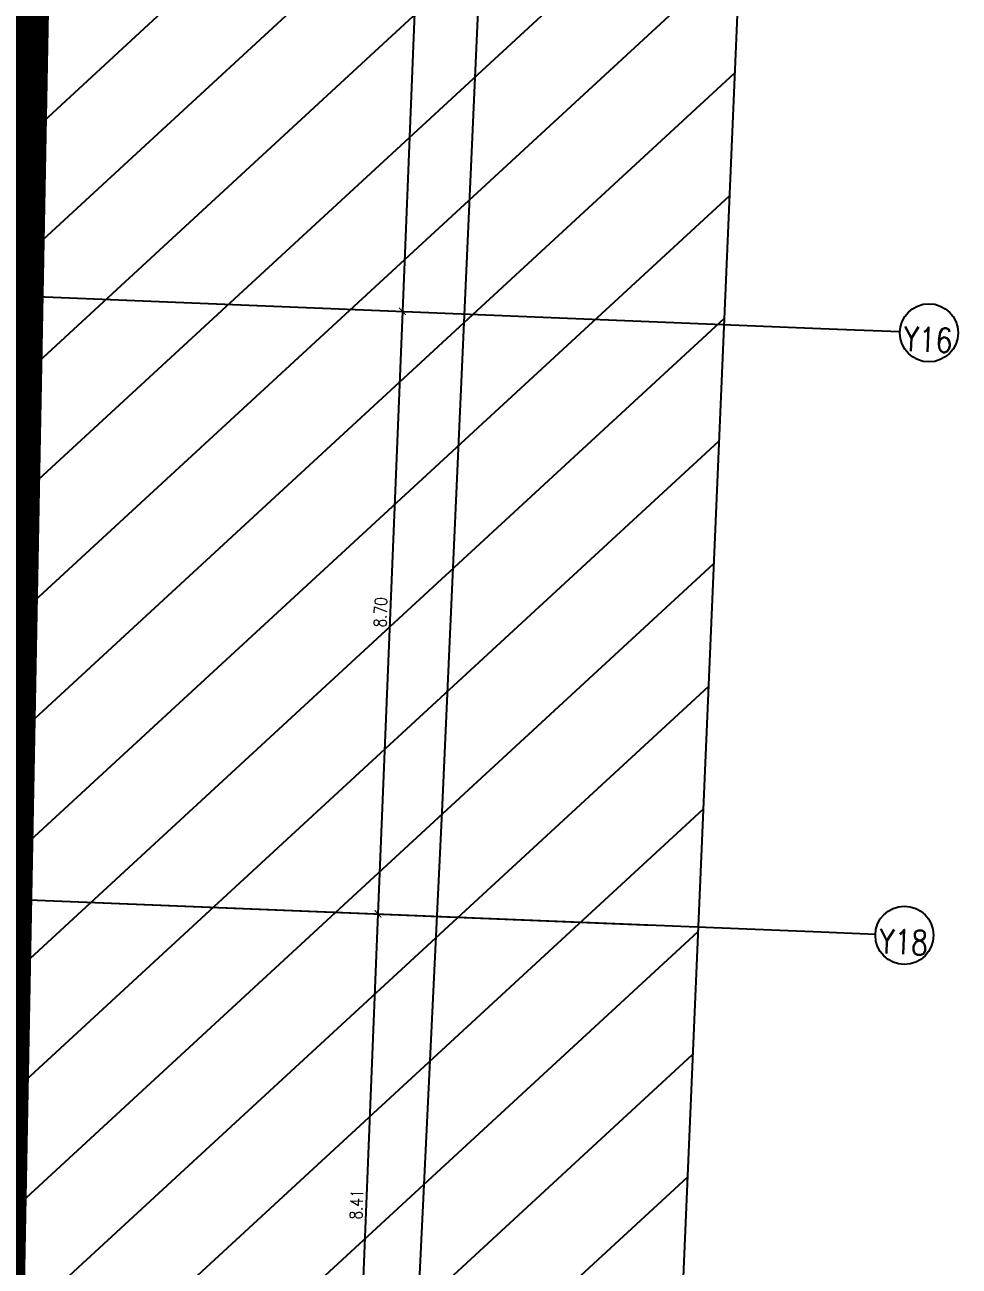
# Model space of a CAD drawing. Extents: x -678889171 to 586587, y -792238163 to 335485.
# Drawn here: x -678699832 to -678686348, y -792148351 to -792130438 of the extents above; entities that cross this region are included whole.
import ezdxf
from ezdxf.enums import TextEntityAlignment as Align

# ---------------------------------------------------------------- set-up
doc = ezdxf.new("R2010")
doc.units = 0
doc.header["$MEASUREMENT"] = 0
doc.layers.get('0').update_dxf_attribs({"color": 8})
for name, color, linetype in [('A-ANNO-LEGN', 252, 'Continuous'), ('A-FLOR-PATT', 252, 'Continuous'), ('A-SITE-PATT', 252, 'Continuous'), ('A-WALL', 252, 'Continuous'), ('XR-Axis$0$A-GRID-LINE-OUT', 252, 'Continuous')]:
    doc.layers.add(name, color=color, linetype=linetype)
doc.layers.add('BASEMENT3 LAYOUT$0$A-TABL-TEXT', color=252, linetype='Continuous', lineweight=30)
doc.styles.add('Ground floor Towers$0$$Bas01-Rname$0$EN-SC', font='swissc.ttf')
doc.styles.add('Ground floor Towers$0$$Bas01-Rname$0$EN-SCL', font='swisscl.ttf')
doc.styles.add('Ground floor Towers$0$04-Ground Floor$0$V2-lower ground$0$LEVEL  FOR LICENSE LOWER GR$0$$LG- LEVEL$0$AR-SR', font='sarb.shx')
doc.styles.add('XR-Axis$0$MEDAD-E-TEXT', font='romans.shx', dxfattribs={"width": 0.8, "height": 1.8})
doc.styles.add('XR-Axis$0$MOD-E-TEXT', font='romans.shx', dxfattribs={"width": 0.8, "height": 1.8})

# ---------------------------------------------------------------- blocks, each defined once
blk = doc.blocks.new('A$C61C61320')
at = {"layer": 'BASEMENT3 LAYOUT$0$A-TABL-TEXT', "const_width": 500}
blk.add_lwpolyline([(-88972.05171104963, 22775.97554144054), (13087.40149203665, 22211.71815820993), (12977.94017466274, -133203.5437077869), (15397.77637988678, -244279.008176838), (7656.957292334409, -250604.5168011433), (-62676.49176812707, -239864.7054035134), (-80695.52998699364, -235653.5139011407), (-118847.6494075342, -234162.0357504327), (-129624.8318891085, -222084.4801378573), (-129624.8318891085, -153058.7582305309), (-104567.4960696057, -152628.6520064768), (-88972.05156734609, -151257.049707202)], close=True, dxfattribs=at)
blk = doc.blocks.new('2')
at = {"layer": 'BASEMENT3 LAYOUT$0$A-TABL-TEXT', "const_width": 500}
blk.add_lwpolyline([(28948.80459054373, 254973.3362460719), (131008.25779363, 254409.0788628413), (130898.7964762561, 98993.81699684449), (133318.6326814801, -12081.64747220662), (125577.8135939278, -18407.15609651199), (55244.36453346629, -7667.34469888208), (37225.32631459972, -3456.153196509345), (-926.7931059408002, -1964.675045801327), (-11703.97558751516, 10112.88056677405), (-11703.97558751516, 79138.60247410042), (13353.36023198767, 79568.70869815454), (28948.80473424727, 80940.3109974293)], close=True, dxfattribs=at)
blk = doc.blocks.new('XR-Axis$0$_ArchTick')
at = {"const_width": 0.15}
blk.add_lwpolyline([(-0.5, -0.5), (0.5, 0.5)], dxfattribs=at)
blk = doc.blocks.new('*U162')
blk.add_circle((0, 0), 4.2)
at = {"layer": 'XR-Axis$0$A-GRID-LINE-OUT'}
blk.add_line((-13.2, 1.178600395015101e-13), (-4.2, 3.802696312556877e-14), dxfattribs=at)
at = {"style": 'XR-Axis$0$MEDAD-E-TEXT', "width": 0.8, "flags": 4}
for height, p in [(1.799999999999999, (-0.0692522248746208, 2.544295698152595)), (3.5, (-0.0692522248746208, -0.97607523254144))]:
    blk.add_attdef('00', text='', height=height, dxfattribs=at).set_placement(p, align=Align.MIDDLE_CENTER)
blk = doc.blocks.new('GR')
at = {"layer": 'A-FLOR-PATT'}
for p, q in [((107540.9612776826, 62655.00000000003), (107540.9612776826, 53955.00000000003)), ((108409.3327804258, 46863.19694321792), (108457.3619275942, 58949.96086914107)), ((-13480, 53955), (113465, 53955)), ((102140, 53955), (113465, 53955)), ((107540.9612776826, 53955.00000000003), (107540.9612776826, 45255.00000000001)), ((113465, 53955), (113825, 53955)), ((108308.4288985035, 33668.32595459113), (108409.3327804258, 46863.19694321792)), ((-6630, 45255), (113465, 45255)), ((81563.65961507708, 45253.74806565287), (111510.5844210479, 45253.74806565287)), ((102140, 45255), (113465, 45255)), ((107540.9612776826, 45255.00000000001), (107540.9612776826, 36850.00000000001)), ((113465, 45255), (113825, 45255))]:
    blk.add_line(p, q, dxfattribs=at)
for centre, radius, start, end in [((-55663.02808184421, -578856.4866396398), 623364.7764122983, 74.61102897088065, 88.715678869106), ((-55662.04957572921, -578844.685925062), 622702.9587305912, 74.61095202551606, 88.71574447441284)]:
    blk.add_arc(centre, radius, start, end, dxfattribs=at)
ref = blk.add_blockref('*U162', (115145, 53954.99999999996), dxfattribs=dict(at, xscale=100, yscale=100, zscale=100))
ref.add_attrib('00', 'Y16', dxfattribs={"layer": '0', "height": 353, "style": 'XR-Axis$0$MEDAD-E-TEXT', "width": 0.7999999999999999}).set_placement((115138.0747775125, 53857.39247674584), align=Align.MIDDLE_CENTER)
at = {"layer": 'A-FLOR-PATT', "xscale": 100, "yscale": 100, "zscale": 100}
for p, rotation in [((107540.9612776826, 53955.00000000003), 270), ((107540.9612776826, 53955.00000000003), 90), ((107540.9612776826, 45255.00000000001), 270), ((107540.9612776826, 45255.00000000001), 90)]:
    blk.add_blockref('XR-Axis$0$_ArchTick', p, dxfattribs=dict(at, rotation=rotation))
at = {"layer": 'A-FLOR-PATT'}
ref = blk.add_blockref('*U162', (115145, 45254.99999999996), dxfattribs=dict(at, xscale=100, yscale=100, zscale=100))
ref.add_attrib('00', 'Y18', dxfattribs={"layer": '0', "height": 353, "style": 'XR-Axis$0$MEDAD-E-TEXT', "width": 0.7999999999999999}).set_placement((115138.0747775125, 45157.39247674584), align=Align.MIDDLE_CENTER)
at = {"layer": 'A-FLOR-PATT', "char_height": 180, "attachment_point": 5, "rotation": 90, "style": 'XR-Axis$0$MOD-E-TEXT'}
for s, insert in [('\\A1;8.70', (107400.9612776826, 49604.99999999998)), ('\\A1;8.41', (107400.9612776826, 41052.49999999998))]:
    blk.add_mtext(s, dxfattribs=dict(at, insert=insert))
at = {"layer": 'A-FLOR-PATT', "style": 'Ground floor Towers$0$04-Ground Floor$0$V2-lower ground$0$LEVEL  FOR LICENSE LOWER GR$0$$LG- LEVEL$0$AR-SR', "flags": 12}
for tag, p in [('L', (30296.07288644527, 72859.53473235783)), ('P', (30237.50458115668, 72203.99769414036))]:
    blk.add_attdef(tag, text='', height=500, dxfattribs=at).set_placement(p, align=Align.RIGHT)
at = {"layer": 'A-FLOR-PATT'}
for tag, p, height, style in [('N', (85492.25876324323, 56633.4995742733), 250, 'Ground floor Towers$0$$Bas01-Rname$0$EN-SC'), ('N', (89389.48149106537, 56633.4995742733), 250, 'Ground floor Towers$0$$Bas01-Rname$0$EN-SC'), ('N', (94597.61363499537, 56633.4995742733), 250, 'Ground floor Towers$0$$Bas01-Rname$0$EN-SC'), ('AN', (85922.66280553787, 56313.08159666645), 200, 'Ground floor Towers$0$$Bas01-Rname$0$EN-SCL'), ('AN', (89819.88553336001, 56313.08159666645), 200, 'Ground floor Towers$0$$Bas01-Rname$0$EN-SCL'), ('AN', (95028.01767729002, 56313.08159666645), 200, 'Ground floor Towers$0$$Bas01-Rname$0$EN-SCL'), ('SN', (85299.47460008037, 56025.08594095582), 200, 'Ground floor Towers$0$$Bas01-Rname$0$EN-SCL'), ('F', (85927.04975899268, 56008.67972904726), 200, 'Ground floor Towers$0$$Bas01-Rname$0$EN-SCL'), ('SN', (89196.69732790251, 56025.08594095582), 200, 'Ground floor Towers$0$$Bas01-Rname$0$EN-SCL'), ('F', (89824.27248681482, 56008.67972904726), 200, 'Ground floor Towers$0$$Bas01-Rname$0$EN-SCL'), ('SN', (94404.82947183252, 56025.08594095582), 200, 'Ground floor Towers$0$$Bas01-Rname$0$EN-SCL'), ('F', (95032.40463074483, 56008.67972904726), 200, 'Ground floor Towers$0$$Bas01-Rname$0$EN-SCL')]:
    blk.add_attdef(tag, p, '', height=height, dxfattribs=dict(at, style=style))
at = {"layer": 'A-FLOR-PATT', "style": 'Ground floor Towers$0$$Bas01-Rname$0$EN-SCL', "width": 0.8}
for p in [(85305.16036184286, 56295.1433535593), (89202.383089665, 56295.1433535593), (94410.51523359501, 56295.1433535593)]:
    blk.add_attdef('FN', p, '', height=250, dxfattribs=at)

msp = doc.modelspace()

# ---------------------------------------------------------------- block references
at = {"layer": 'A-SITE-PATT', "rotation": 357.6731745000001}
for name, p in [('2', (-678833487.1858103, -792167746.3685482, -212772)), ('A$C61C61320', (-678706236.4347705, -791940527.995869, -212772))]:
    msp.add_blockref(name, p, dxfattribs=at)

# ---------------------------------------------------------------- next in the draw order: block references
at = {"layer": 'A-WALL', "rotation": 357.6731745000001}
msp.add_blockref('GR', (-678804025.0995113, -792184118.4910543, -212772), dxfattribs=at)

# ---------------------------------------------------------------- next in the draw order: hatches: boundary and pattern name
at = {"layer": 'A-ANNO-LEGN'}
h = msp.add_hatch(dxfattribs=at)
h.set_pattern_fill('ANSI31', color=256, scale=10000, angle=-2.326825500000001)
h.set_pattern_definition([(42.6731745, (-679564563.7146958, -792179516.537627), (-847.2693918303064, 919.0400305032981), [])])
h.paths.add_polyline_path([(-678777672.8996642, -792179735.1176345), (-678770187.1392597, -792139007.139102), (-678733063.7379951, -792148537.2472874), (-678731444.0167841, -792108675.140868), (-678688692.2204224, -792110162.0728618), (-678692240.0211401, -792193145.4692618), (-678709626.0473782, -792200229.2193018), (-678779081.755804, -792187036.6399584)])

# ---------------------------------------------------------------- next in the draw order: linework, layer by layer
at = {"layer": 'A-ANNO-LEGN', "elevation": -212772}
msp.add_lwpolyline([(-678777672.8996642, -792179735.1176345), (-678770187.1392597, -792139007.139102), (-678733063.7379951, -792148537.2472874), (-678731444.0167841, -792108675.140868), (-678688692.2204224, -792110162.0728618), (-678692240.0211401, -792193145.4692618), (-678709626.0473782, -792200229.2193018), (-678779081.755804, -792187036.6399584)], close=True, dxfattribs=at)

doc.saveas('drawing.dxf')
